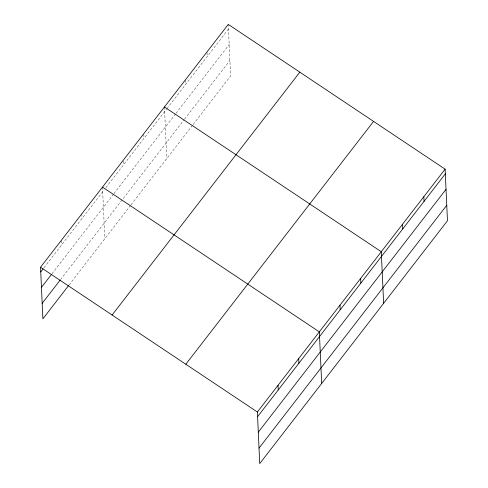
<?xml version="1.0" encoding="UTF-8"?>
<svg xmlns="http://www.w3.org/2000/svg" width="488" height="488" viewBox="0 0 488 488"><rect width="100%" height="100%" fill="white"/><g stroke="black" fill="none" stroke-linecap="round" stroke-linejoin="round"><path stroke-width="0.37" stroke-dasharray="2.44 1.83" d="M43.963 267.753L104.078 189.984M105.914 187.612L166.506 109.233M166.969 108.635L228.482 29.054M52.009 273.738L113.503 194.194M113.96 193.596L175.534 113.948M175.997 113.35L229.189 44.542M60.536 279.6L184.122 119.731M184.586 119.133L229.909 60.5M69.04 284.998L130.534 205.448M130.991 204.856L192.687 125.044M193.15 124.446L230.617 75.982L228.305 25.065M207.028 52.588L207.205 56.578M185.751 80.111L185.928 84.101M164.444 106.97L166.786 158.551M143.82 134.346L144.003 138.342M123.171 161.058L123.354 165.054M102.492 187.111L104.835 238.693M81.838 213.823L82.051 218.478M61.189 240.535L61.403 245.196"/><path stroke-width="0.73" d="M68.582 285.59L42.883 318.835L40.541 267.247L228.274 24.4L445.117 169.165L447.459 220.753L259.726 463.6L257.383 412.018L445.117 169.165M40.748 271.907L43.042 268.937M41.456 287.389L51.551 274.329M42.175 303.347L60.073 280.197M112.1 315.022L299.833 72.175M185.824 364.243L373.558 121.396M257.597 416.673L445.33 173.826M258.298 432.161L446.032 189.307M259.024 448.112L446.758 205.265M164.444 106.97L381.293 251.735L383.635 303.316M102.492 187.111L319.335 331.877L321.677 383.458M40.541 267.247L257.383 412.018M423.84 196.688L424.054 201.349M402.563 224.212L402.777 228.872M360.638 278.453L360.852 283.107M339.99 305.165L340.197 309.819M298.686 358.589L298.9 363.249M278.038 385.306L278.245 389.961"/></g></svg>
